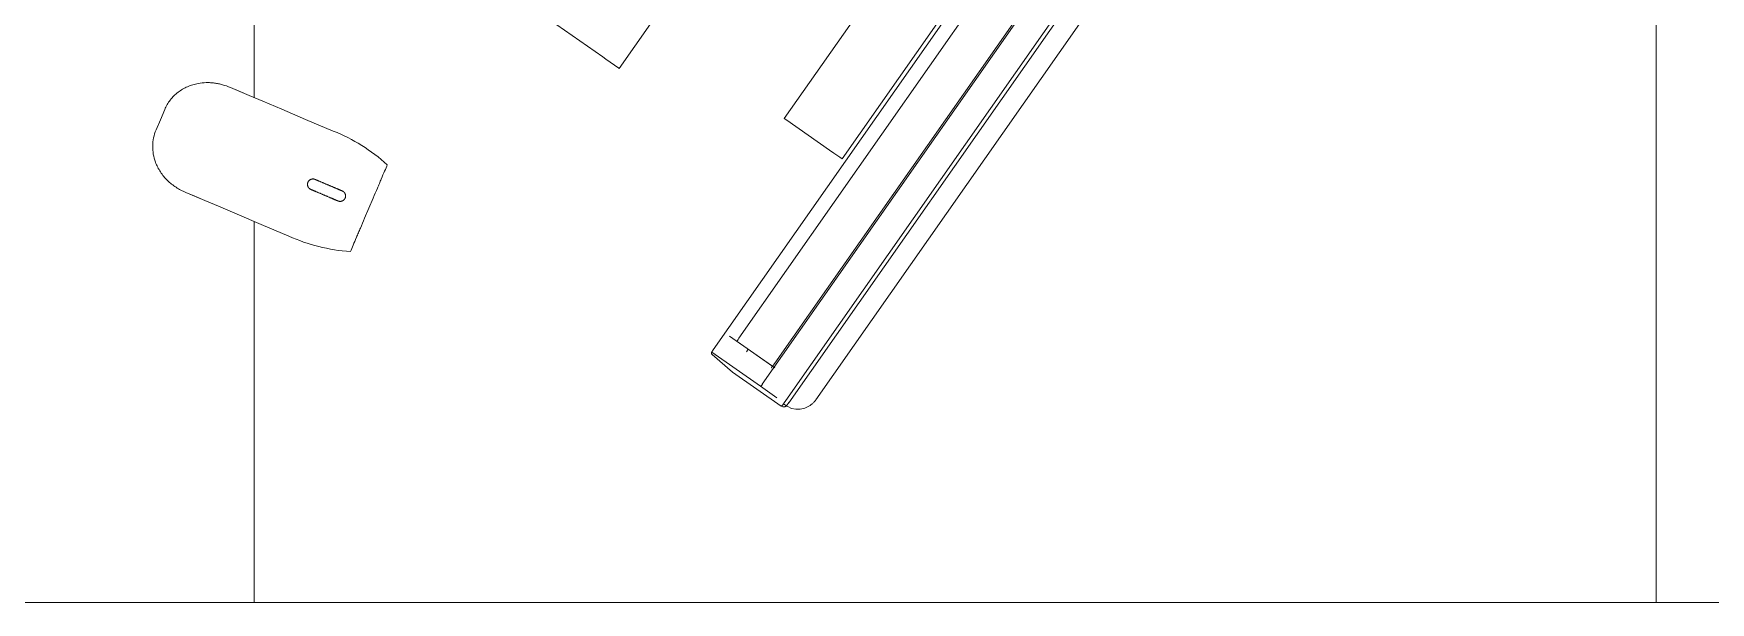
# Model space of a CAD drawing. Header units: inches. Extents: x 1 to 4637, y -664 to 702.
# Drawn here: x 1119.86 to 1155.75, y -40.9 to -28.72 of the extents above; entities that cross this region are included whole.
import ezdxf

# ---------------------------------------------------------------- set-up
doc = ezdxf.new("R2010")
doc.units = ezdxf.units.IN
doc.header["$MEASUREMENT"] = 0
doc.layers.add('I-FURN', color=30, linetype='Continuous', lineweight=9)
doc.layers.add('I-WALL', color=2, linetype='Continuous', lineweight=9)

# ---------------------------------------------------------------- blocks, each defined once
blk = doc.blocks.new('Desk - Group 3 - No Side Chairs-V12-New Construction - Tel_Data_Elec Plan')
at = {"layer": 'I-FURN'}
for p, q in [((10.43, 2.007), (10.213, 2.099)), ((10.648, 1.915), (10.43, 2.007)), ((8.873, 1.462), (8.702, 1.058)), ((10.949, 0.104), (11.12, 0.508)), ((0.093, 0), (8.253, 0)), ((10.904, 0), (72, 0)), ((8.253, 0), (0.093, 0)), ((20, 0), (10.904, 0)), ((8.319, -2.362), (8.537, -2.455)), ((8.537, -2.455), (8.754, -2.547)), ((11.774, -7.459), (14.907, -2.984)), ((11.531, -7.805), (11.726, -7.527)), ((11.726, -7.527), (11.774, -7.459)), ((11.528, -7.809), (11.531, -7.805)), ((11.528, -7.809), (26.363, -18.197)), ((5.452, -9.793), (4.722, -10.835)), ((5.403, -9.799), (5.024, -10.234)), ((26.531, -24.547), (5.504, -9.823)), ((26.531, -24.547), (5.504, -9.823)), ((4.294, -11.277), (5.024, -10.234)), ((5.024, -10.234), (4.294, -11.277)), ((5.118, -11.142), (5.796, -10.174)), ((5.684, -10.333), (5.147, -11.1)), ((25.93, -24.501), (5.753, -10.372)), ((5.459, -10.533), (5.516, -10.573)), ((5.459, -10.533), (5.516, -10.573)), ((4.722, -10.835), (4.477, -11.186)), ((4.768, -10.874), (25.796, -25.597)), ((4.348, -11.327), (4.303, -11.393)), ((4.303, -11.393), (4.372, -11.441)), ((4.371, -11.441), (25.398, -26.165)), ((4.415, -11.378), (25.443, -26.101)), ((4.415, -11.378), (25.443, -26.101)), ((25.392, -25.269), (5.215, -11.14)), ((9.778, -12.313), (10.418, -11.4)), ((10.418, -11.4), (10.456, -11.345)), ((23.407, -20.414), (10.456, -11.345)), ((4.434, -12.02), (24.833, -26.304)), ((9.591, -12.581), (9.625, -12.532)), ((9.625, -12.532), (9.715, -12.404)), ((9.715, -12.404), (9.778, -12.313)), ((9.591, -12.581), (22.542, -21.649)), ((72, -30), (0.093, -30))]:
    blk.add_line(p, q, dxfattribs=at)
at = {"layer": 'I-FURN', "flags": 128}
for points in [[(8.873, 1.462), (8.792, 1.272), (8.702, 1.058), (8.578, 0.766), (8.406, 0.362), (8.19, -0.147), (7.939, -0.74)], [(10.186, -1.694), (10.437, -1.101), (10.653, -0.592), (10.825, -0.188), (10.949, 0.104), (11.039, 0.318), (11.12, 0.508)], [(8.938, -1.212), (8.938, -1.212), (8.937, -1.213), (8.937, -1.214), (8.936, -1.216), (8.935, -1.218), (8.934, -1.22), (8.933, -1.223), (8.931, -1.227), (8.93, -1.231), (8.928, -1.235), (8.926, -1.24), (8.924, -1.245), (8.921, -1.25), (8.919, -1.256), (8.916, -1.263), (8.913, -1.27), (8.91, -1.277), (8.907, -1.284), (8.904, -1.292), (8.9, -1.3), (8.897, -1.309), (8.893, -1.318), (8.889, -1.327), (8.885, -1.336), (8.881, -1.346), (8.877, -1.356), (8.872, -1.366), (8.868, -1.376), (8.863, -1.387), (8.859, -1.398), (8.854, -1.409), (8.85, -1.42), (8.845, -1.431), (8.84, -1.442), (8.835, -1.454), (8.83, -1.465), (8.825, -1.477), (8.82, -1.488), (8.815, -1.5), (8.814, -1.503)], [(8.892, -1.32), (8.896, -1.311), (8.899, -1.303), (8.903, -1.294), (8.906, -1.286), (8.909, -1.279), (8.912, -1.271), (8.915, -1.265), (8.918, -1.258), (8.921, -1.252), (8.923, -1.246), (8.925, -1.241), (8.927, -1.236), (8.929, -1.232), (8.931, -1.228), (8.932, -1.224), (8.934, -1.221), (8.935, -1.218), (8.936, -1.216), (8.937, -1.214), (8.937, -1.213), (8.937, -1.212), (8.938, -1.212)], [(8.938, -1.212), (8.94, -1.208), (8.942, -1.204), (8.944, -1.199), (8.946, -1.195), (8.949, -1.192), (8.952, -1.188), (8.954, -1.184), (8.957, -1.181), (8.961, -1.177), (8.964, -1.174), (8.967, -1.171), (8.971, -1.168), (8.974, -1.165), (8.978, -1.162), (8.982, -1.159), (8.986, -1.157), (8.99, -1.155), (8.994, -1.153), (8.998, -1.151), (9.003, -1.149), (9.007, -1.147), (9.012, -1.146), (9.016, -1.145), (9.021, -1.144), (9.025, -1.143), (9.03, -1.142), (9.034, -1.142), (9.039, -1.141), (9.044, -1.141), (9.048, -1.141), (9.053, -1.141), (9.058, -1.142), (9.062, -1.142), (9.067, -1.143), (9.071, -1.144), (9.076, -1.145), (9.08, -1.147), (9.085, -1.148), (9.089, -1.15), (9.093, -1.152), (9.098, -1.154), (9.102, -1.156), (9.106, -1.158), (9.11, -1.161), (9.114, -1.163), (9.117, -1.166), (9.121, -1.169), (9.124, -1.172), (9.128, -1.176), (9.131, -1.179), (9.134, -1.182), (9.137, -1.186), (9.14, -1.19), (9.142, -1.194), (9.145, -1.198), (9.147, -1.202), (9.149, -1.206), (9.151, -1.21), (9.153, -1.214), (9.155, -1.219), (9.156, -1.223), (9.157, -1.228), (9.158, -1.232), (9.159, -1.237), (9.16, -1.241), (9.161, -1.246), (9.161, -1.25), (9.161, -1.255), (9.161, -1.26), (9.161, -1.264), (9.161, -1.269), (9.16, -1.274), (9.159, -1.278), (9.158, -1.283), (9.157, -1.287), (9.156, -1.292), (9.155, -1.296), (9.153, -1.301), (9.152, -1.303)], [(9.028, -1.594), (9.033, -1.582), (9.038, -1.571), (9.043, -1.559), (9.048, -1.548), (9.053, -1.536), (9.058, -1.525), (9.063, -1.514), (9.067, -1.503), (9.072, -1.492), (9.077, -1.481), (9.081, -1.47), (9.086, -1.46), (9.09, -1.449), (9.094, -1.439), (9.098, -1.43), (9.102, -1.42), (9.106, -1.411), (9.11, -1.402), (9.114, -1.394), (9.117, -1.385), (9.12, -1.377), (9.124, -1.37), (9.127, -1.362), (9.13, -1.356), (9.132, -1.349), (9.135, -1.343), (9.137, -1.337), (9.14, -1.332), (9.142, -1.327), (9.144, -1.323), (9.145, -1.319), (9.147, -1.315), (9.148, -1.312), (9.149, -1.309), (9.15, -1.307), (9.151, -1.305), (9.152, -1.304), (9.152, -1.303), (9.152, -1.303)], [(9.152, -1.303), (9.152, -1.303), (9.152, -1.304), (9.151, -1.305), (9.15, -1.307), (9.15, -1.309), (9.148, -1.311), (9.147, -1.314), (9.146, -1.318), (9.144, -1.322), (9.142, -1.326), (9.14, -1.331), (9.138, -1.336), (9.136, -1.341), (9.133, -1.347), (9.13, -1.354), (9.128, -1.361), (9.125, -1.368), (9.121, -1.375), (9.118, -1.383), (9.115, -1.391), (9.111, -1.4), (9.107, -1.409)], [(8.69, -1.794), (8.691, -1.794), (8.691, -1.793), (8.691, -1.792), (8.692, -1.791), (8.693, -1.788), (8.694, -1.786), (8.695, -1.783), (8.697, -1.779), (8.698, -1.776), (8.7, -1.771), (8.702, -1.767), (8.704, -1.761), (8.707, -1.756), (8.709, -1.75), (8.712, -1.743), (8.715, -1.737), (8.718, -1.729), (8.721, -1.722), (8.724, -1.714), (8.728, -1.706), (8.732, -1.697), (8.735, -1.689), (8.739, -1.679), (8.743, -1.67), (8.747, -1.66), (8.752, -1.65), (8.756, -1.64), (8.76, -1.63), (8.765, -1.619), (8.769, -1.609)], [(8.814, -1.503), (8.809, -1.515), (8.804, -1.526), (8.799, -1.538), (8.794, -1.55), (8.79, -1.561), (8.785, -1.572), (8.78, -1.584), (8.775, -1.595), (8.771, -1.606), (8.766, -1.616), (8.761, -1.627), (8.757, -1.638), (8.753, -1.648), (8.748, -1.658), (8.744, -1.668), (8.74, -1.677), (8.736, -1.686), (8.733, -1.695), (8.729, -1.704), (8.725, -1.712), (8.722, -1.72), (8.719, -1.728), (8.716, -1.735), (8.713, -1.742), (8.71, -1.748), (8.707, -1.754), (8.705, -1.76), (8.703, -1.765), (8.701, -1.77), (8.699, -1.774), (8.697, -1.778), (8.696, -1.782), (8.694, -1.785), (8.693, -1.788), (8.692, -1.79), (8.692, -1.792), (8.691, -1.793), (8.691, -1.794), (8.69, -1.794)], [(8.905, -1.885), (8.905, -1.885), (8.905, -1.884), (8.906, -1.883), (8.906, -1.882), (8.907, -1.879), (8.908, -1.877), (8.91, -1.874), (8.911, -1.87), (8.913, -1.867), (8.915, -1.862), (8.917, -1.858), (8.919, -1.852), (8.921, -1.847), (8.924, -1.841), (8.926, -1.834), (8.929, -1.828), (8.932, -1.82), (8.936, -1.813), (8.939, -1.805), (8.942, -1.797), (8.946, -1.788), (8.95, -1.78), (8.954, -1.77), (8.958, -1.761), (8.962, -1.751), (8.966, -1.741), (8.97, -1.731), (8.975, -1.721), (8.979, -1.71), (8.984, -1.7), (8.988, -1.689), (8.993, -1.678), (8.998, -1.666), (9.003, -1.655), (9.007, -1.644), (9.012, -1.632), (9.017, -1.621), (9.022, -1.609), (9.027, -1.597), (9.028, -1.594)], [(8.985, -1.697), (8.98, -1.707), (8.976, -1.718), (8.971, -1.729), (8.967, -1.739), (8.963, -1.749), (8.959, -1.759), (8.955, -1.768), (8.951, -1.777), (8.947, -1.786), (8.943, -1.795), (8.94, -1.803), (8.936, -1.811), (8.933, -1.819), (8.93, -1.826), (8.927, -1.833), (8.924, -1.839), (8.922, -1.845), (8.919, -1.851), (8.917, -1.856), (8.915, -1.861), (8.913, -1.865), (8.912, -1.869), (8.91, -1.873), (8.909, -1.876), (8.908, -1.879), (8.907, -1.881), (8.906, -1.883), (8.905, -1.884), (8.905, -1.885), (8.905, -1.885)], [(8.905, -1.885), (8.903, -1.89), (8.901, -1.894), (8.899, -1.898), (8.896, -1.902), (8.894, -1.906), (8.891, -1.909), (8.888, -1.913), (8.885, -1.917), (8.882, -1.92), (8.879, -1.923), (8.875, -1.927), (8.872, -1.93), (8.868, -1.933), (8.864, -1.935), (8.86, -1.938), (8.856, -1.94), (8.852, -1.943), (8.848, -1.945), (8.844, -1.947), (8.84, -1.948), (8.835, -1.95), (8.831, -1.951), (8.826, -1.953), (8.822, -1.954), (8.817, -1.955), (8.813, -1.955), (8.808, -1.956), (8.803, -1.956), (8.799, -1.956), (8.794, -1.956), (8.789, -1.956), (8.785, -1.955), (8.78, -1.955), (8.776, -1.954), (8.771, -1.953), (8.767, -1.952), (8.762, -1.951), (8.758, -1.949), (8.753, -1.947), (8.749, -1.946), (8.745, -1.944), (8.741, -1.941), (8.737, -1.939), (8.733, -1.936), (8.729, -1.934), (8.725, -1.931), (8.722, -1.928), (8.718, -1.925), (8.715, -1.922), (8.712, -1.918), (8.709, -1.915), (8.706, -1.911), (8.703, -1.907), (8.7, -1.904), (8.698, -1.9), (8.696, -1.896), (8.693, -1.891), (8.691, -1.887), (8.69, -1.883), (8.688, -1.879), (8.686, -1.874), (8.685, -1.87), (8.684, -1.865), (8.683, -1.861), (8.682, -1.856), (8.682, -1.851), (8.681, -1.847), (8.681, -1.842), (8.681, -1.837), (8.681, -1.833), (8.682, -1.828), (8.682, -1.824), (8.683, -1.819), (8.684, -1.814), (8.685, -1.81), (8.686, -1.805), (8.688, -1.801), (8.69, -1.797), (8.69, -1.794)], [(5.403, -9.799), (5.415, -9.79), (5.425, -9.787), (5.432, -9.786), (5.437, -9.787), (5.44, -9.787), (5.443, -9.788), (5.445, -9.789), (5.447, -9.789), (5.449, -9.79), (5.451, -9.791), (5.452, -9.791), (5.454, -9.792), (5.455, -9.793), (5.457, -9.794), (5.458, -9.795), (5.46, -9.795), (5.462, -9.796), (5.463, -9.797), (5.465, -9.798), (5.467, -9.799), (5.468, -9.8), (5.47, -9.801), (5.472, -9.802), (5.474, -9.803), (5.476, -9.805), (5.478, -9.806), (5.48, -9.807), (5.481, -9.808), (5.483, -9.809), (5.485, -9.811), (5.487, -9.812), (5.49, -9.813), (5.492, -9.815), (5.494, -9.816), (5.496, -9.818), (5.498, -9.819), (5.5, -9.82), (5.502, -9.822), (5.504, -9.823), (5.504, -9.823)], [(5.118, -11.064), (5.118, -11.064), (5.118, -11.065), (5.119, -11.066), (5.12, -11.067), (5.122, -11.068), (5.124, -11.07), (5.126, -11.072), (5.128, -11.074), (5.13, -11.076), (5.133, -11.078), (5.136, -11.08), (5.138, -11.083), (5.142, -11.085), (5.145, -11.088), (5.148, -11.091), (5.152, -11.094), (5.155, -11.096), (5.159, -11.099), (5.163, -11.102), (5.167, -11.106), (5.171, -11.109), (5.176, -11.112), (5.18, -11.115), (5.184, -11.118), (5.189, -11.122), (5.193, -11.125), (5.198, -11.128), (5.202, -11.131), (5.207, -11.135), (5.212, -11.138), (5.215, -11.14)], [(4.296, -11.871), (4.255, -11.781), (4.234, -11.687), (4.232, -11.592), (4.25, -11.501), (4.287, -11.417)], [(4.294, -11.277), (4.28, -11.31), (4.28, -11.337), (4.284, -11.354), (4.288, -11.364), (4.292, -11.371), (4.296, -11.377), (4.298, -11.38), (4.301, -11.384), (4.303, -11.386), (4.305, -11.389), (4.307, -11.391), (4.309, -11.393), (4.311, -11.394), (4.313, -11.396), (4.315, -11.398), (4.317, -11.4), (4.319, -11.401), (4.321, -11.403), (4.323, -11.405), (4.325, -11.406), (4.327, -11.408), (4.329, -11.41), (4.331, -11.412), (4.333, -11.413), (4.336, -11.415), (4.338, -11.417), (4.34, -11.419), (4.343, -11.421), (4.345, -11.422), (4.347, -11.424), (4.35, -11.426), (4.352, -11.428), (4.355, -11.43), (4.357, -11.432), (4.36, -11.433), (4.363, -11.435), (4.365, -11.437), (4.368, -11.439), (4.37, -11.441), (4.371, -11.441)]]:
    blk.add_lwpolyline(points, dxfattribs=at)
at = {"layer": 'I-FURN'}
for centre, major_axis, start_param, end_param in [((5.501, -9.828), (-0.0493, 0.0345), 4.712389, 5.497787), ((5.749, -10.378), (-0.0645, 0.0452), 4.712389, 6.283185), ((4.771, -10.87), (-0.0493, 0.0345), 0, 1.570796), ((4.771, -10.87), (-0.0493, 0.0345), 0, 0.785398), ((4.423, -11.367), (-0.129, 0.09), 0, 1.570796), ((4.423, -11.367), (-0.129, 0.09), 0, 1.570796)]:
    blk.add_ellipse(centre, major_axis=major_axis, ratio=0.087156, start_param=start_param, end_param=end_param, dxfattribs=at)
for points, knots in [([(10.213, 2.099), (10.157, 2.122), (10.045, 2.158), (9.869, 2.177), (9.691, 2.163), (9.5, 2.112), (9.306, 2.012), (9.124, 1.86), (8.976, 1.673), (8.904, 1.535), (8.873, 1.462)], [-1, -1, -1, -1, -0.892857, -0.785714, -0.678571, -0.571429, -0.428571, -0.285714, -0.142857, 0, 0, 0, 0]), ([(11.12, 0.508), (11.144, 0.563), (11.173, 0.646), (11.201, 0.76), (11.216, 0.847), (11.224, 0.936), (11.226, 1.054), (11.21, 1.221), (11.146, 1.43), (11.025, 1.634), (10.857, 1.804), (10.722, 1.883), (10.648, 1.915)], [-1, -1, -1, -1, -0.892857, -0.839286, -0.785714, -0.732143, -0.678571, -0.571429, -0.428571, -0.285714, -0.142857, 0, 0, 0, 0]), ([(7.607, -2.06), (7.647, -2.077), (7.738, -2.116), (7.881, -2.176), (8.008, -2.23), (8.143, -2.287), (8.247, -2.332), (8.319, -2.362)], [-1, -1, -1, -1, -0.75, -0.5, -0.375, -0.25, 0, 0, 0, 0]), ([(8.754, -2.547), (8.826, -2.578), (8.931, -2.622), (9.065, -2.679), (9.192, -2.733), (9.335, -2.794), (9.426, -2.832), (9.466, -2.849)], [-1, -1, -1, -1, -0.75, -0.625, -0.5, -0.25, 0, 0, 0, 0]), ([(4.287, -11.417), (4.293, -11.408), (4.299, -11.398), (4.302, -11.394), (4.303, -11.393)], [0, 0, 0, 0, 0.5, 0.75, 0.75, 0.75, 0.75])]:
    blk.add_open_spline(points, degree=3, knots=knots, dxfattribs=at)
for points in [[(7.939, -0.74), (7.844, -0.947), (7.695, -1.375), (7.623, -1.827), (7.607, -2.06)], [(9.466, -2.849), (9.623, -2.676), (9.899, -2.31), (10.102, -1.906), (10.186, -1.694)], [(4.456, -12.035), (4.44, -12.025), (4.409, -12.003), (4.366, -11.964), (4.328, -11.921), (4.306, -11.888), (4.296, -11.871)]]:
    blk.add_open_spline(points, degree=3, dxfattribs=at)

msp = doc.modelspace()

# ---------------------------------------------------------------- linework, layer by layer
at = {"layer": 'I-WALL', "color": 250, "lineweight": 20}
msp.add_line((1195.286, -40.899), (1042.036, -40.899), dxfattribs=at)

# ---------------------------------------------------------------- block references
at = {"layer": 'I-FURN', "rotation": 89.99999999999991}
msp.add_blockref('Desk - Group 3 - No Side Chairs-V12-New Construction - Tel_Data_Elec Plan', (1124.586, -40.992), dxfattribs=at)

doc.saveas('drawing.dxf')
